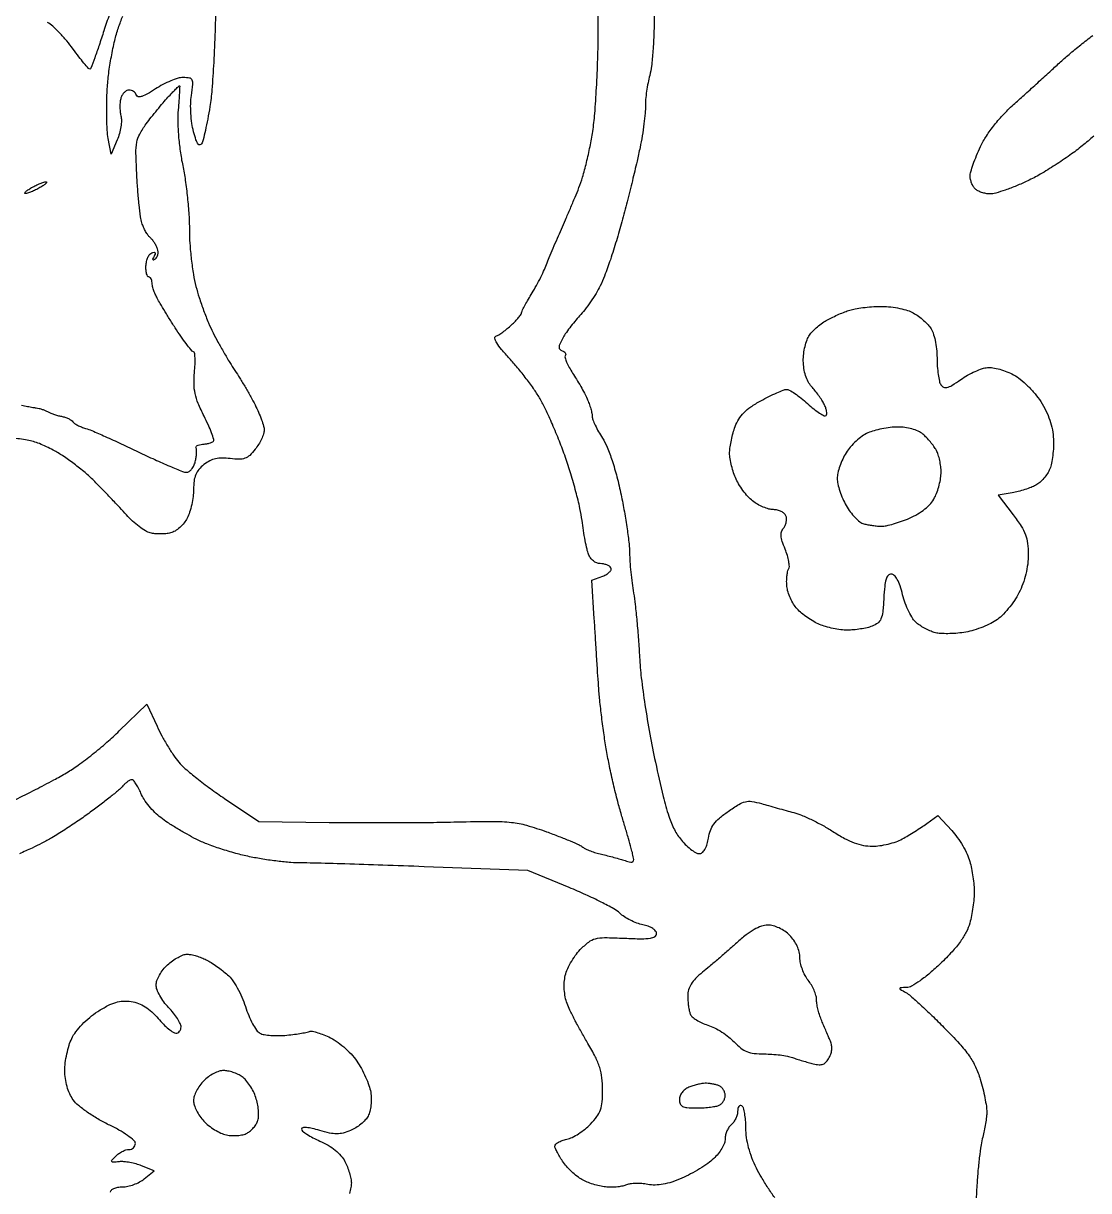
# Model space of a CAD drawing. Extents: x 0 to 102, y 0 to 135.
# Drawn here: x 58.12 to 79.82, y 46.62 to 70.39 of the extents above; entities that cross this region are included whole.
import ezdxf

# ---------------------------------------------------------------- set-up
doc = ezdxf.new("R2010")
doc.units = 0
doc.header["$MEASUREMENT"] = 0

msp = doc.modelspace()

# ---------------------------------------------------------------- linework, layer by layer
for points in [[(57.955317, 54.582375, 0.004169), (58.367282, 54.789163, 0.004209), (58.741165, 54.984746, 0.011418), (59.001752, 55.131612, 0.02273), (59.238707, 55.287369, 0.010803), (59.529757, 55.50797, 0.010684), (59.824652, 55.752121, 0.014901), (60.076942, 55.983739), (60.637784, 56.530302), (60.84597, 56.077401, 0.016229), (60.942624, 55.883936, 0.012123), (61.061104, 55.677019, 0.012286), (61.182368, 55.487346, 0.027163), (61.285995, 55.350386, 0.039152), (61.420397, 55.214606, 0.01033), (61.655916, 55.019602, 0.010421), (61.934018, 54.808158, 0.01053), (62.21974, 54.609239), (62.921646, 54.142207), (64.349073, 54.121954, 0.002642), (64.981907, 54.116319, 0.001775), (65.705111, 54.116268, 0.001787), (66.405301, 54.121207, 0.003535), (66.9609, 54.131041, -0.004823), (67.686574, 54.142016, -0.028779), (68.064449, 54.122324, -0.041877), (68.374417, 54.061646, -0.017514), (68.7798, 53.930877, -0.005877), (69.030342, 53.83691, -0.007558), (69.258275, 53.744363, -0.005957), (69.446509, 53.661942, -0.063309), (69.517652, 53.618218, 0.0599), (69.575728, 53.581979, 0.017818), (69.672115, 53.540934, 0.017598), (69.78459, 53.502187, 0.018157), (69.898352, 53.471893, -0.005352), (70.019302, 53.44298, -0.003864), (70.153569, 53.408255, -0.003902), (70.280701, 53.37326, -0.008457), (70.37771, 53.34396, 0.020524), (70.494392, 53.311767, 0.239693), (70.538889, 53.322768, 0.253463), (70.554704, 53.364596, 0.022679), (70.533853, 53.478948, 0.011211), (70.505316, 53.591591, 0.002164), (70.448239, 53.793982, 0.002302), (70.379534, 54.029528, 0.002122), (70.306807, 54.2709, -0.011275), (70.228489, 54.549169, -0.005822), (70.142483, 54.900377, -0.005784), (70.062393, 55.263734, -0.008723), (70.001828, 55.5822, -0.006989), (69.951568, 55.900705, -0.004767), (69.902961, 56.264023, -0.004805), (69.862785, 56.615373, -0.009653), (69.839105, 56.8935, -0.000431), (69.820791, 57.175862, -0.000201), (69.797515, 57.541883, -0.000199), (69.773402, 57.925943, -0.000279), (69.752182, 58.269162), (69.704183, 59.052624), (69.923882, 59.136154, 0.040064), (70.004238, 59.174318, 0.066298), (70.063657, 59.220044, 0.096464), (70.094223, 59.265678, 0.242441), (70.091198, 59.304442, 0.112298), (70.059212, 59.336954, 0.050079), (70.005351, 59.364302, 0.046102), (69.940013, 59.382922, 0.046403), (69.872513, 59.3892, -0.097733), (69.802139, 59.403088, -0.07162), (69.733403, 59.443611, -0.067289), (69.675041, 59.504925, -0.067235), (69.635036, 59.57955, -0.033692), (69.603629, 59.684619, -0.008331), (69.566743, 59.860746, -0.008486), (69.531216, 60.064276, -0.008409), (69.502498, 60.269512, 0.024476), (69.460017, 60.515292, 0.00935), (69.377854, 60.85281, 0.009233), (69.27482, 61.216654, 0.011192), (69.164344, 61.553626, 0.0093), (69.0409, 61.883795, 0.007942), (68.898856, 62.227134, 0.008023), (68.759703, 62.535249, 0.022464), (68.64924, 62.744777, 0.019813), (68.530387, 62.930322, 0.010099), (68.367365, 63.154133, 0.010018), (68.189744, 63.378439, 0.014792), (68.024314, 63.567293, -0.012471), (67.861042, 63.751947, -0.038346), (67.763839, 63.887407, -0.072767), (67.725392, 63.978219, -0.391773), (67.748523, 64.021421, 0.058373), (67.804543, 64.048416, 0.015189), (67.88743, 64.10464, 0.015231), (67.97861, 64.174949, 0.015022), (68.065773, 64.250992, 0.013408), (68.144838, 64.32831, 0.018274), (68.211562, 64.402387, 0.015282), (68.26191, 64.466448, 0.160238), (68.2722, 64.497732, -0.114786), (68.280368, 64.532843, -0.006983), (68.329641, 64.629578, -0.010122), (68.392839, 64.743811, -0.007298), (68.467745, 64.868731, 0.012681), (68.551051, 65.01111, 0.008384), (68.63979, 65.178581, 0.008439), (68.720612, 65.344362, 0.016176), (68.778833, 65.4804, -0.004622), (68.836215, 65.623532, -0.001978), (68.915415, 65.813777, -0.001957), (69.001426, 66.015883, -0.002578), (69.081544, 66.1995, 0.002394), (69.165655, 66.392078, 0.001419), (69.26421, 66.6225, 0.001419), (69.361235, 66.852953, 0.002443), (69.440555, 67.0455, 0.026121), (69.514055, 67.257555, 0.010361), (69.593532, 67.555479, 0.010221), (69.66623, 67.881287, 0.012635), (69.720017, 68.1876, 0.017284), (69.761815, 68.552692, 0.006025), (69.797442, 69.080659, 0.005976), (69.822728, 69.663232, 0.006935), (69.832468, 70.218, 0.00519), (69.827824, 70.911671, 0.016657)], [(62.039618, 70.863117, -0.005642), (62.026483, 70.22951, -0.005573), (61.999029, 69.593757, -0.005484), (61.962685, 69.037744, -0.021313), (61.921778, 68.6952, -0.006271), (61.877478, 68.443213, -0.007868), (61.829825, 68.210872, -0.006478), (61.7844, 68.017732, -0.059644), (61.753889, 67.937425, -0.26208), (61.718389, 67.914373, -0.26821), (61.680851, 67.933008, -0.06739), (61.638792, 68.01978, -0.013434), (61.589444, 68.18521, -0.03065), (61.554709, 68.355032, -0.019835), (61.534515, 68.554672, -0.019895), (61.530261, 68.75381, -0.032617), (61.544347, 68.921835, 0.010122), (61.57412, 69.152061, 0.133111), (61.560865, 69.236171, 0.249719), (61.509077, 69.276396, 0.042768), (61.38067, 69.2874, 0.072255), (61.272826, 69.271734, 0.024678), (61.123296, 69.219198, 0.023938), (60.961694, 69.144088, 0.02542), (60.811329, 69.055223, -0.014961), (60.649055, 68.954683, -0.051818), (60.53645, 68.904232, -0.109104), (60.463966, 68.896936, -0.290812), (60.425392, 68.928323, 0.089225), (60.403425, 68.96856, 0.069797), (60.367077, 69.002675, 0.069225), (60.322409, 69.02571, 0.084674), (60.276151, 69.0336, 0.124645), (60.228673, 69.021578, 0.069739), (60.180429, 68.986011, 0.062592), (60.138752, 68.933541, 0.059796), (60.110583, 68.871595, 0.049475), (60.094429, 68.795227, 0.026376), (60.088937, 68.698736, 0.025988), (60.09373, 68.598661, 0.036539), (60.109099, 68.510636, -0.068924), (60.119642, 68.413642, -0.029726), (60.108087, 68.283846, -0.028714), (60.079132, 68.145025, -0.033758), (60.035535, 68.017966), (59.912037, 67.724251), (59.85177, 68.045497, -0.032013), (59.831121, 68.214692, -0.009434), (59.82104, 68.47594, -0.00943), (59.820792, 68.77085, -0.010012), (59.831786, 69.059722, -0.017893), (59.860898, 69.369017, -0.012908), (59.914553, 69.711409, -0.013078), (59.98358, 70.039425, -0.023765), (60.059566, 70.3026, -0.014798), (60.147655, 70.537913, -0.011259)], [(59.877956, 70.572635, 0.015652), (59.762004, 70.24116, -0.004579), (59.664682, 69.941836, -0.007435), (59.575909, 69.689582, -0.002327), (59.495667, 69.475039, -0.304519), (59.4738, 69.459526, -0.225329), (59.448383, 69.470798, -0.004707), (59.356946, 69.579197, -0.010009), (59.251946, 69.711381, -0.006456), (59.1354, 69.868452, 0.018559), (59.005399, 70.035075, 0.017006), (58.859699, 70.196683, 0.017296), (58.719804, 70.331934, 0.052028), (58.612642, 70.410062, -0.039101)], [(70.972339, 70.5564, -0.00952), (70.966633, 70.191497, -0.009723), (70.947031, 69.829633, -0.009532), (70.917924, 69.516289, -0.039442), (70.881937, 69.3297, 0.018891), (70.846531, 69.179566, 0.013171), (70.817513, 69.007928, 0.013308), (70.798382, 68.841609, 0.026692), (70.793818, 68.709505, -0.028244), (70.788328, 68.563714, -0.008671), (70.763822, 68.344752, -0.008646), (70.727837, 68.100183, -0.00937), (70.68425, 67.863505, -0.007278), (70.622686, 67.582148, -0.002681), (70.527928, 67.186956, -0.002656), (70.419828, 66.756434, -0.00319), (70.313406, 66.352646, -0.00752), (70.202018, 65.96399, -0.007529), (70.079031, 65.579012, -0.007398), (69.961721, 65.246396, -0.029478), (69.874979, 65.048341, -0.019671), (69.787714, 64.892727, -0.012932), (69.675792, 64.720504, -0.013018), (69.55797, 64.558287, -0.024352), (69.453117, 64.434532, 0.014848), (69.353309, 64.32117, 0.011536), (69.251372, 64.192275, 0.011701), (69.161848, 64.067579, 0.027491), (69.102508, 63.969542, 0.018649), (69.049432, 63.860235, 0.098966), (69.035157, 63.795629, 0.20074), (69.051626, 63.753918, 0.119212), (69.097577, 63.725031, -0.068984), (69.135102, 63.706361, -0.103098), (69.160409, 63.680048, -0.129773), (69.169639, 63.650454, -0.150574), (69.162233, 63.622003, 0.214351), (69.156657, 63.579771, 0.026855), (69.188631, 63.490728, 0.027742), (69.240827, 63.383745, 0.019627), (69.310547, 63.269679, -0.010668), (69.390947, 63.143286, -0.007664), (69.475521, 62.998902, -0.007745), (69.55181, 62.858946, -0.016525), (69.605441, 62.748069, -0.01729), (69.645618, 62.648322, -0.016415), (69.679568, 62.544309, -0.016618), (69.703485, 62.450427, -0.054105), (69.7104, 62.386705, 0.091852), (69.722897, 62.319249, 0.018277), (69.77119, 62.205953, 0.018775), (69.838123, 62.076449, 0.016513), (69.917344, 61.946536, -0.048148), (70.013491, 61.763823, -0.017368), (70.115212, 61.488109, -0.01595), (70.212997, 61.156579, -0.012638), (70.298044, 60.792774, -0.007425), (70.364559, 60.446025, -0.007421), (70.420759, 60.097398, -0.007295), (70.460847, 59.791717, -0.02896), (70.4718, 59.602761, 0.016653), (70.477374, 59.435447, 0.007787), (70.495173, 59.21935, 0.007705), (70.520887, 58.993084, 0.010705), (70.551367, 58.791388, -0.014479), (70.5849, 58.557548, -0.005008), (70.620134, 58.218221, -0.00497), (70.651515, 57.843303, -0.005754), (70.673736, 57.4857, 0.017224), (70.709629, 57.064416, 0.007682), (70.784473, 56.512575, 0.007454), (70.883808, 55.916291, 0.0085), (70.997046, 55.348887, 0.004958), (71.15603, 54.650726, 0.021922), (71.271561, 54.245377, 0.037345), (71.385122, 53.973869, 0.05611), (71.526307, 53.759733, 0.027859), (71.631147, 53.647356, 0.035121), (71.740447, 53.556377, 0.037769), (71.839377, 53.495933, 0.166962), (71.905981, 53.486406, 0.155889), (71.961462, 53.516578, 0.065755), (72.012161, 53.585806, 0.053173), (72.053132, 53.684208, 0.036058), (72.0792, 53.802894, -0.053762), (72.118831, 53.957113, -0.069121), (72.188561, 54.085672, -0.056817), (72.302067, 54.207877, -0.024209), (72.478642, 54.345019, -0.016065), (72.695442, 54.487005, -0.079611), (72.829928, 54.5421, -0.097553), (72.961641, 54.546769, -0.030476), (73.155442, 54.503434, 0.001982), (73.302251, 54.461701, 0.001119), (73.480605, 54.412195, 0.001116), (73.660752, 54.363057, 0.001832), (73.8135, 54.322359, -0.034518), (73.975497, 54.267642, -0.013953), (74.188339, 54.171916, -0.013728), (74.412496, 54.055784, -0.016957), (74.614347, 53.934961, 0.018816), (74.849024, 53.79567, 0.035638), (75.049083, 53.704697, 0.042606), (75.23321, 53.653662, 0.046435), (75.418047, 53.636531, 0.035739), (75.568209, 53.647337, 0.023858), (75.737539, 53.680075, 0.024055), (75.899521, 53.727848, 0.042711), (76.026473, 53.784581, 0.008601), (76.145468, 53.853163, 0.005357), (76.28269, 53.937437, 0.005374), (76.416265, 54.023473, 0.0097), (76.523524, 54.097226), (76.753402, 54.261952), (77.032719, 53.957164, -0.030942), (77.146289, 53.816709, -0.021883), (77.256515, 53.646369, -0.02218), (77.347813, 53.473633, -0.04278), (77.402346, 53.327138, -0.019116), (77.436955, 53.181055, -0.012515), (77.466128, 53.010459, -0.012595), (77.486226, 52.842576, -0.023494), (77.492656, 52.7058, -0.023551), (77.486169, 52.568139, -0.01223), (77.4658, 52.397274, -0.012133), (77.436263, 52.222446, -0.01806), (77.401232, 52.0713, -0.054656), (77.329883, 51.889009, -0.036212), (77.211411, 51.697785, -0.02921), (77.039539, 51.487606, -0.015377), (76.803526, 51.24645, -0.015238), (76.589386, 51.052895, -0.022094), (76.388116, 50.896593, -0.022363), (76.216194, 50.786057, -0.128888), (76.112873, 50.757427, 0.004692), (75.989084, 50.754538, 0.361445), (75.975319, 50.742309, 0.304901), (75.983865, 50.724212, 0.003946), (76.0977, 50.657536, -0.048974), (76.195185, 50.587966, -0.00566), (76.395868, 50.408725, -0.00677), (76.629853, 50.189044, -0.005477), (76.87514, 49.947178, -0.011003), (77.189981, 49.615569, -0.031701), (77.387799, 49.367961, -0.042371), (77.518885, 49.14217, -0.038179), (77.61539, 48.889615, -0.011869), (77.665889, 48.703487, -0.011252), (77.708484, 48.511839, -0.011276), (77.738508, 48.340673, -0.038334), (77.746928, 48.227795, -0.02714), (77.741044, 48.123651, -0.012072), (77.722552, 47.987351, -0.011908), (77.695989, 47.843667, -0.015768), (77.664608, 47.7144, 0.030023), (77.630501, 47.554108, 0.007905), (77.59549, 47.294044, 0.007997), (77.565002, 46.996225, 0.008129), (77.544247, 46.6992, -0.000628), (77.529045, 46.421895, -0.000999)], [(79.925443, 68.090993, -0.001918), (79.6932, 67.899418, -0.017249), (79.44177, 67.707721, -0.011289), (79.139747, 67.5036, -0.01136), (78.836089, 67.317828, -0.021293), (78.581305, 67.183972, -0.012691), (78.351211, 67.082382, -0.014188), (78.124578, 66.996553, -0.013573), (77.928295, 66.934434, -0.069954), (77.815675, 66.9186, -0.043726), (77.73026, 66.926084, -0.036609), (77.642036, 66.948421, -0.03811), (77.563999, 66.981171, -0.078125), (77.51052, 67.02012, -0.06395), (77.471629, 67.070472, -0.039129), (77.438821, 67.13809, -0.038669), (77.416446, 67.211407, -0.054783), (77.409, 67.279159, -0.070796), (77.421457, 67.366695, -0.013338), (77.470779, 67.520997, -0.014018), (77.538799, 67.699488, -0.012438), (77.619312, 67.881241, -0.03422), (77.739313, 68.095629, -0.02305), (77.903435, 68.323206, -0.02183), (78.099792, 68.549566, -0.021109), (78.317262, 68.760606, 0.001259), (78.534735, 68.955501, 0.000811), (78.785913, 69.182483, 0.000815), (79.030918, 69.405339, 0.001534), (79.2279, 69.586211, -0.011234), (79.423539, 69.758976, -0.006721), (79.663326, 69.955867, -0.006727), (79.907428, 70.145544, -0.011606)], [(58.087431, 62.617289, 0.00434), (58.206444, 62.592186, 0.004337), (58.312946, 62.571645, 0.014287), (58.383646, 62.560723, -0.028319), (58.442928, 62.549854, -0.019858), (58.508219, 62.531244, -0.020104), (58.569513, 62.508342, -0.038968), (58.615978, 62.484406, 0.041145), (58.665447, 62.459195, 0.015786), (58.737809, 62.432163, 0.015506), (58.818572, 62.407627, 0.018421), (58.896214, 62.389686, -0.031143), (58.97038, 62.370549, -0.032213), (59.040734, 62.342514, -0.034035), (59.09803, 62.310342, -0.104885), (59.129182, 62.278984, 0.10291), (59.161626, 62.24607, 0.027204), (59.225576, 62.208334, 0.026418), (59.304678, 62.17245, 0.024424), (59.3892, 62.144044, -0.032047), (59.516367, 62.099139, -0.003792), (59.791119, 61.979361, -0.004521), (60.115753, 61.831367, -0.003693), (60.460436, 61.667341, 0.005307), (60.798898, 61.507614, 0.007463), (61.104385, 61.372877, 0.004691), (61.362728, 61.266356, 0.095716), (61.445314, 61.2504, 0.149599), (61.497192, 61.266277, 0.070834), (61.549577, 61.313671, 0.060625), (61.594553, 61.383403, 0.051505), (61.624517, 61.465791, 0.021994), (61.642346, 61.552882, 0.026012), (61.651232, 61.63646, 0.02625), (61.651332, 61.706548, 0.126293), (61.639549, 61.744329, -0.27626), (61.639187, 61.769334, -0.133006), (61.662776, 61.792753, -0.07402), (61.709877, 61.810996, -0.036659), (61.773423, 61.820501, 0.022573), (61.843037, 61.828918, 0.024995), (61.909242, 61.843406, 0.025455), (61.963941, 61.86131, 0.104927), (61.992986, 61.880186, 0.279755), (62.002061, 61.917298, 0.011954), (61.956592, 62.050204, 0.017491), (61.890676, 62.21124, 0.011226), (61.803568, 62.393448, -0.017986), (61.683875, 62.652766, -0.044988), (61.621003, 62.851396, -0.050322), (61.59849, 63.044481, -0.027834), (61.608026, 63.281925, 0.012788), (61.619403, 63.443685, 0.021468), (61.619637, 63.579874, 0.01723), (61.61167, 63.684957, 0.382314), (61.590629, 63.7038, -0.222715), (61.557407, 63.71937, -0.00762), (61.464762, 63.83417, -0.013004), (61.358521, 63.977533, -0.00856), (61.243498, 64.147614, -0.003479), (61.125023, 64.332226, -0.003398), (61.008188, 64.519913, -0.003349), (60.907831, 64.686084, -0.012741), (60.84855, 64.791785, -0.021314), (60.808071, 64.877096, -0.019746), (60.773864, 64.967722, -0.020178), (60.749889, 65.050759, -0.060256), (60.7428, 65.10937, 0.054554), (60.737892, 65.154217, 0.074222), (60.723341, 65.192164, 0.093814), (60.701832, 65.217626, 0.172247), (60.676556, 65.2266, -0.284089), (60.651707, 65.241958, -0.055474), (60.632704, 65.293574, -0.04399), (60.621269, 65.367227, -0.027466), (60.620293, 65.454596, -0.044366), (60.632275, 65.544546, -0.051402), (60.659754, 65.626422, -0.058841), (60.697577, 65.688941, -0.147922), (60.740613, 65.719371, -0.052043), (60.784887, 65.729167, -0.293903), (60.805575, 65.71897, -0.239252), (60.807412, 65.693309, -0.038863), (60.783805, 65.647504, 0.021177), (60.758265, 65.601977, 0.24384), (60.758453, 65.582107, 0.39342), (60.772956, 65.577085, 0.034333), (60.810634, 65.596938, 0.124233), (60.842751, 65.630059, 0.078138), (60.862192, 65.680651, 0.070187), (60.866431, 65.740457, 0.066241), (60.854183, 65.800359, 0.036389), (60.827549, 65.862197, 0.025275), (60.789078, 65.927857, 0.025586), (60.745478, 65.987444, 0.046967), (60.703359, 66.0303, -0.06508), (60.660285, 66.077416, -0.025521), (60.613456, 66.152177, -0.02474), (60.570427, 66.239222, -0.028227), (60.53829, 66.3264, -0.040384), (60.510851, 66.451434, -0.006769), (60.48102, 66.695214, -0.007375), (60.454, 66.983422, -0.006484), (60.434145, 67.284937, -0.007044), (60.416249, 67.74711, -0.050661), (60.433306, 67.969283, -0.081534), (60.492961, 68.13762, -0.03337), (60.624241, 68.342437, -0.007188), (60.727738, 68.478275, -0.004881), (60.849272, 68.630043, -0.004919), (60.96951, 68.774303, -0.009823), (61.067933, 68.88555, -0.004014), (61.15134, 68.974727, -0.006306), (61.224577, 69.049859, -0.002139), (61.288547, 69.113305, -0.196732), (61.300505, 69.1182, -0.427463), (61.30737, 69.11102, -0.001405), (61.300873, 68.975305, -0.005908), (61.291053, 68.818283, -0.003527), (61.275849, 68.63175, 0.026982), (61.267542, 68.3906, 0.015415), (61.282211, 68.099483, 0.014808), (61.316589, 67.790451, 0.016205), (61.368471, 67.493217, -0.015757), (61.420511, 67.196645, -0.009523), (61.46433, 66.842625, -0.009535), (61.494471, 66.489011, -0.016492), (61.5042, 66.194128, 0.016946), (61.513869, 65.908921, 0.011605), (61.543307, 65.586261, 0.011709), (61.586223, 65.276368, 0.023135), (61.637332, 65.033352, 0.015536), (61.704013, 64.805429, 0.009893), (61.794996, 64.54447, 0.009937), (61.894496, 64.291791, 0.018153), (61.987112, 64.09054, 0.008507), (62.086583, 63.901613, 0.005644), (62.206819, 63.688126, 0.005681), (62.328313, 63.483393, 0.011012), (62.430821, 63.3231, -0.0094), (62.531141, 63.167336, -0.00554), (62.645396, 62.977722, -0.005541), (62.755371, 62.785709, -0.009438), (62.84244, 62.622545, -0.015617), (62.913088, 62.47251, -0.016545), (62.972785, 62.321187, -0.016369), (63.015458, 62.187943, -0.069412), (63.027, 62.105204, -0.081667), (63.014579, 62.029665, -0.028674), (62.973338, 61.927383, -0.02757), (62.914236, 61.818092, -0.028922), (62.84432, 61.717778, -0.034783), (62.732853, 61.59473, -0.102476), (62.636662, 61.534293, -0.095232), (62.520223, 61.514685, -0.027577), (62.337724, 61.528984, 0.031387), (62.171904, 61.540707, 0.058688), (62.038351, 61.526035, 0.064222), (61.920003, 61.482173, 0.045863), (61.801304, 61.405275, 0.049067), (61.698174, 61.306354, 0.077374), (61.633815, 61.202255, 0.068761), (61.599598, 61.074648, 0.03118), (61.5888, 60.901658, -0.031809), (61.57944, 60.75468, -0.022251), (61.551071, 60.591073, -0.022533), (61.509641, 60.436107, -0.042763), (61.460361, 60.316824, -0.050785), (61.395722, 60.21789, -0.040896), (61.307975, 60.125931, -0.042351), (61.211718, 60.053898, -0.078128), (61.121961, 60.015754, -0.037318), (61.026695, 59.999273, -0.023351), (60.913608, 59.993613, -0.023396), (60.801049, 59.998509, -0.038932), (60.707513, 60.01438, -0.075747), (60.60981, 60.055356, -0.024735), (60.480268, 60.143558, -0.024005), (60.344034, 60.257201, -0.024902), (60.221063, 60.382064, 0.005489), (60.085902, 60.530402, 0.002646), (59.909649, 60.717629, 0.002623), (59.723804, 60.910923, 0.003758), (59.556877, 61.080162, 0.021622), (59.378288, 61.243731, 0.013563), (59.156434, 61.419916, 0.01361), (58.928162, 61.581788, 0.024094), (58.730405, 61.700713, 0.027547), (58.448611, 61.832746, 0.048598), (58.202292, 61.90517, 0.032919), (57.88823, 61.944006, 0.006749)], [(73.427695, 46.481323, -0.010694), (73.289431, 46.683399, -0.010652), (73.157924, 46.89439, -0.016863), (73.055348, 47.081114, -0.025467), (72.963449, 47.288184, -0.027655), (72.895907, 47.49797, -0.028926), (72.85444, 47.704291, -0.035141), (72.8406, 47.900971, 0.019886), (72.834419, 48.056309, 0.026791), (72.815749, 48.195753, 0.026013), (72.788942, 48.305921, 0.183654), (72.756, 48.3489, 0.186969), (72.723989, 48.354854, 0.186147), (72.696251, 48.337701, 0.111436), (72.677475, 48.296423, 0.051283), (72.6714, 48.237352, -0.065817), (72.662086, 48.166901, -0.04445), (72.634123, 48.090707, -0.044406), (72.593079, 48.020548, -0.06509), (72.5445, 47.9682, 0.072154), (72.495901, 47.914331, 0.044598), (72.454877, 47.839384, 0.04382), (72.426948, 47.756251, 0.059199), (72.4176, 47.677569, -0.093327), (72.40133, 47.591161, -0.037921), (72.349259, 47.482823, -0.035842), (72.273976, 47.371711, -0.038036), (72.18495, 47.274832, -0.034786), (72.066557, 47.178693, -0.015505), (71.898592, 47.068291, -0.015261), (71.712929, 46.961998, -0.019966), (71.536813, 46.877029, -0.021641), (71.332554, 46.79867, -0.035559), (71.153354, 46.752541, -0.04136), (70.991372, 46.736585, -0.050282), (70.8395, 46.749521, 0.027672), (70.720689, 46.765067, 0.02501), (70.596784, 46.768138, 0.025838), (70.485497, 46.759563, 0.069212), (70.408987, 46.738655, -0.052787), (70.334264, 46.715582, -0.021846), (70.229544, 46.699719, -0.021322), (70.114829, 46.692366, -0.025719), (70.006912, 46.69561, -0.030917), (69.893457, 46.71198, -0.018629), (69.761455, 46.744614, -0.018626), (69.632188, 46.787003, -0.030793), (69.527132, 46.833375, -0.042181), (69.427727, 46.895914, -0.022432), (69.315581, 46.988609, -0.022168), (69.208728, 47.094297, -0.031955), (69.12487, 47.197433, -0.015075), (69.057536, 47.298298, -0.018132), (69.000662, 47.39712, -0.017025), (68.959104, 47.482732, -0.104848), (68.949, 47.530388, -0.21285), (68.965367, 47.567093, -0.052567), (69.020061, 47.606711, -0.044536), (69.09828, 47.642851, -0.031913), (69.19091, 47.669489, 0.059678), (69.301039, 47.707878, 0.027598), (69.433593, 47.781991, 0.026861), (69.565987, 47.876251, 0.033612), (69.67736, 47.977866, 0.034051), (69.805312, 48.131044, 0.072625), (69.876772, 48.26736, 0.063469), (69.911609, 48.429949, 0.021079), (69.9219, 48.673949, 0.030023), (69.90711, 48.920029, 0.046665), (69.862134, 49.127661, 0.040414), (69.774082, 49.343487, 0.016725), (69.62237, 49.620144, -0.006423), (69.49948, 49.833685, -0.00582), (69.377927, 50.057404, -0.005836), (69.273792, 50.260194, -0.018528), (69.21084, 50.39904, -0.04056), (69.168791, 50.531425, -0.032264), (69.144605, 50.679447, -0.03209), (69.139578, 50.830335, -0.038667), (69.154887, 50.971333, -0.052335), (69.194665, 51.10462, -0.028219), (69.269446, 51.259027, -0.027784), (69.36433, 51.409367, -0.038892), (69.466171, 51.531191, -0.032651), (69.637746, 51.685195, -0.104369), (69.774949, 51.752868, -0.06611), (69.959964, 51.77484, -0.007955), (70.371554, 51.762597, 0.006885), (70.714452, 51.751663, 0.040346), (70.894236, 51.762922, 0.100254), (70.987836, 51.796351, 0.262792), (71.0217, 51.856332, 0.179462), (71.001993, 51.90947, 0.072109), (70.942661, 51.961145, 0.056256), (70.852856, 52.005659, 0.036527), (70.741223, 52.037127, -0.039312), (70.620026, 52.07202, -0.026263), (70.487625, 52.12979, -0.026475), (70.364412, 52.199826, -0.046127), (70.271774, 52.272021, 0.061543), (70.150466, 52.360702, 0.009881), (69.891019, 52.498609, 0.010796), (69.577116, 52.649163, 0.009288), (69.240951, 52.79409), (68.3991, 53.138629), (66.2841, 53.219068, 0.000869), (65.444998, 53.249521, 0.001117), (64.673269, 53.274459, 0.000853), (64.026238, 53.292816, 0.009694), (63.770419, 53.294676, -0.024333), (63.573003, 53.301893, -0.009301), (63.299419, 53.330392, -0.009185), (63.002982, 53.372399, -0.011139), (62.726867, 53.423047, -0.016311), (62.448009, 53.490198, -0.01193), (62.143074, 53.582121, -0.012079), (61.8581, 53.683184, -0.025958), (61.645048, 53.777527, -0.011188), (61.456733, 53.878249, -0.00817), (61.252017, 53.998156, -0.008262), (61.061647, 54.118231, -0.017995), (60.920656, 54.217873, -0.034711), (60.802133, 54.321954, -0.024529), (60.683708, 54.453821, -0.024873), (60.582521, 54.591742, -0.046895), (60.517671, 54.713471, 0.021033), (60.468085, 54.819389, 0.029703), (60.414595, 54.90877, 0.029704), (60.364144, 54.974034, 0.216631), (60.329023, 54.99, 0.118573), (60.293826, 54.981534, 0.036222), (60.246664, 54.952974, 0.033991), (60.196732, 54.912192, 0.031322), (60.151309, 54.863954, -0.044407), (60.081066, 54.793159, -0.005438), (59.912518, 54.65414, -0.006405), (59.707922, 54.493376, -0.005247), (59.4853, 54.326692, -0.009038), (59.239407, 54.15332, -0.006913), (58.964555, 53.972372, -0.006996), (58.702416, 53.810062, -0.016361), (58.5009, 53.697953, -0.00988), (58.2997, 53.599465, -0.004886), (58.040623, 53.481998, -0.004846)], [(59.897116, 46.59345, -0.20793), (59.914952, 46.634822, -0.086452), (59.966863, 46.668927, -0.06325), (60.04532, 46.691697, -0.039054), (60.141228, 46.6992, 0.0544), (60.249377, 46.711002, 0.033415), (60.372523, 46.746972, 0.033231), (60.491053, 46.79954, 0.04992), (60.585378, 46.861828), (60.7851, 47.024457), (60.5313, 47.128428, 0.029832), (60.419171, 47.16673, 0.022415), (60.292049, 47.195784, 0.022842), (60.169584, 47.212317, 0.047387), (60.073228, 47.211721, -0.009329), (59.948966, 47.20148, -0.278729), (59.922162, 47.215437, -0.332963), (59.924822, 47.243128, -0.011695), (60.003736, 47.325821, -0.043304), (60.065116, 47.3774, -0.036492), (60.137975, 47.421009, -0.038024), (60.210842, 47.450993, -0.078753), (60.271457, 47.4606, 0.091051), (60.32221, 47.469919, 0.095705), (60.365348, 47.496607, 0.09958), (60.394214, 47.536412, 0.107644), (60.4044, 47.583178, 0.220934), (60.37576, 47.64483, 0.022274), (60.244122, 47.746257, 0.024605), (60.067746, 47.857513, 0.017067), (59.858565, 47.96626, -0.021255), (59.636894, 48.083869, -0.020218), (59.422172, 48.221718, -0.020647), (59.242589, 48.358932, -0.064661), (59.139465, 48.470091, -0.047357), (59.067008, 48.595436, -0.036905), (59.01218, 48.743016, -0.035457), (58.977752, 48.90371, -0.035056), (58.9662, 49.068274, -0.03258), (58.976484, 49.225931, -0.020869), (59.007899, 49.406764, -0.020965), (59.053721, 49.58207, -0.036385), (59.108154, 49.722275, -0.052743), (59.191269, 49.858311, -0.028616), (59.31932, 50.00697, -0.027428), (59.473461, 50.149901, -0.030671), (59.636904, 50.269449, -0.019913), (59.84381, 50.390782, -0.050357), (60.004971, 50.457013, -0.062381), (60.154239, 50.481821, -0.047574), (60.3198, 50.472708, -0.052634), (60.466776, 50.434359, -0.049706), (60.605547, 50.365651, -0.045288), (60.738883, 50.264377, -0.031846), (60.8697, 50.128665, 0.019007), (60.974623, 50.014072, 0.024319), (61.08001, 49.917305, 0.023426), (61.173444, 49.846672, 0.151263), (61.22925, 49.829396, 0.119971), (61.269584, 49.839217, 0.10069), (61.303936, 49.866902, 0.091957), (61.327007, 49.908307, 0.081418), (61.335, 49.95707, 0.118124), (61.319188, 50.023064, 0.025709), (61.260446, 50.12525, 0.025435), (61.178354, 50.239275, 0.021972), (61.0812, 50.350317, -0.032949), (60.984073, 50.46637, -0.031965), (60.901954, 50.595318, -0.033635), (60.844827, 50.71796, -0.09243), (60.8274, 50.811424, -0.08984), (60.843746, 50.901662, -0.038936), (60.895487, 51.01265, -0.036899), (60.970492, 51.125199, -0.040406), (61.059186, 51.221876, -0.032831), (61.160428, 51.304088, -0.03158), (61.272841, 51.373513, -0.033179), (61.379681, 51.421711, -0.090373), (61.461036, 51.436279, -0.048769), (61.541551, 51.428158, -0.021939), (61.644813, 51.402684, -0.021473), (61.7524, 51.365993, -0.02735), (61.847848, 51.322646, -0.020941), (61.94651, 51.265781, -0.01086), (62.064983, 51.187064, -0.010779), (62.183386, 51.100784, -0.016105), (62.282663, 51.019928, -0.062037), (62.376504, 50.915316, -0.024475), (62.479142, 50.750996, -0.023771), (62.573935, 50.560556, -0.027402), (62.645307, 50.370673, 0.022882), (62.711817, 50.188748, 0.026296), (62.792049, 50.022158, 0.02678), (62.873924, 49.890092, 0.11827), (62.941833, 49.829703, 0.081672), (63.026337, 49.800908, 0.02267), (63.165815, 49.784076, 0.022249), (63.327752, 49.779172, 0.02166), (63.490951, 49.788571, 0.007102), (63.647421, 49.806652, 0.009459), (63.78897, 49.827781, 0.007102), (63.906145, 49.849259, 0.08976), (63.947754, 49.865615, -0.192973), (63.987858, 49.872595, -0.017557), (64.088268, 49.847591, -0.020731), (64.2097, 49.807265, -0.014719), (64.342357, 49.752501, -0.044435), (64.490818, 49.669504, -0.027767), (64.649006, 49.548224, -0.027362), (64.796533, 49.406787, -0.036453), (64.91309, 49.262323, -0.026478), (65.006887, 49.110385, -0.020152), (65.093716, 48.935056, -0.020529), (65.161889, 48.763616, -0.044166), (65.196913, 48.62596, -0.036996), (65.208028, 48.49841, -0.030212), (65.201528, 48.361537, -0.031203), (65.179839, 48.235368, -0.064782), (65.144525, 48.142118, -0.064486), (65.087569, 48.062369, -0.032825), (64.997802, 47.9777, -0.03196), (64.892232, 47.901266, -0.041207), (64.786097, 47.845958, -0.037496), (64.637071, 47.796064, -0.063242), (64.506437, 47.780074, -0.052938), (64.360581, 47.796227, -0.019067), (64.158258, 47.848796, 0.016306), (64.005735, 47.889325, 0.038074), (63.88904, 47.907082, 0.057566), (63.811881, 47.903985, 0.369476), (63.7884, 47.876547, 0.228948), (63.808317, 47.835331, 0.023376), (63.898824, 47.7702, 0.025475), (64.0203, 47.69966, 0.017551), (64.164311, 47.631853, -0.031913), (64.331687, 47.547092, -0.038452), (64.476209, 47.446205, -0.042059), (64.591657, 47.334176, -0.059849), (64.671911, 47.21606, -0.025175), (64.722326, 47.10523, -0.020882), (64.764916, 46.982815, -0.021384), (64.794486, 46.867155, -0.05193), (64.8036, 46.779637, -0.051339), (64.794401, 46.690281, -0.019161), (64.763953, 46.567715, -0.018748)]]:
    msp.add_lwpolyline(points, format="xyb")
for points in [[(58.5855, 67.166404, -0.467127), (58.595679, 67.154241, -0.159421), (58.583121, 67.130889, -0.044533), (58.534341, 67.092068, -0.015971), (58.4586, 67.0455, -0.015627), (58.371422, 66.999217, -0.01729), (58.284377, 66.960111, -0.01689), (58.208221, 66.931977, -0.080198), (58.1625, 66.924596, -0.467127), (58.152321, 66.936759, -0.159421), (58.164879, 66.960111, -0.044533), (58.213659, 66.998932, -0.015971), (58.2894, 67.0455, -0.015627), (58.376578, 67.091783, -0.01729), (58.463623, 67.130889, -0.01689), (58.539779, 67.159023, -0.080198)], [(75.573151, 64.627128, -0.027651), (75.746536, 64.620644, -0.022123), (75.931736, 64.595129, -0.022642), (76.101361, 64.556052, -0.051432), (76.223666, 64.507983, -0.032317), (76.326927, 64.445824, -0.02253), (76.435103, 64.363327, -0.02281), (76.532067, 64.274401, -0.043022), (76.600164, 64.193059, -0.070292), (76.652895, 64.08942, -0.029113), (76.69525, 63.937622, -0.02717), (76.72363, 63.761274, -0.025553), (76.733495, 63.579226, 0.016371), (76.739644, 63.407473, 0.018402), (76.757021, 63.243106, 0.017965), (76.781823, 63.105284, 0.087768), (76.811762, 63.032255, 0.141111), (76.867505, 62.982742, 0.17695), (76.935854, 62.976186, 0.075792), (77.036735, 63.019547, 0.012194), (77.216165, 63.137521, -0.024398), (77.357714, 63.225719, -0.021941), (77.512199, 63.303138, -0.022538), (77.656962, 63.360224, -0.062074), (77.764142, 63.382684, -0.062586), (77.870387, 63.378173, -0.026109), (78.010617, 63.346866, -0.025334), (78.159084, 63.297251, -0.029906), (78.293506, 63.235119, -0.048028), (78.429268, 63.144465, -0.023996), (78.582952, 63.006179, -0.023576), (78.729614, 62.84651, -0.032001), (78.845193, 62.6886, -0.027568), (78.951914, 62.499028, -0.032004), (79.031289, 62.3079, -0.03355), (79.082658, 62.116774, -0.037324), (79.105685, 61.9272, -0.023059), (79.105709, 61.764765, -0.018813), (79.091193, 61.591501, -0.019213), (79.065647, 61.432822, -0.046313), (79.031604, 61.318994, -0.048295), (78.982274, 61.224165, -0.033445), (78.909733, 61.127354, -0.033815), (78.826639, 61.042942, -0.057266), (78.7455, 60.98608, -0.031838), (78.650699, 60.942235, -0.015243), (78.524136, 60.897599, -0.015043), (78.3887, 60.858874, -0.020744), (78.264908, 60.832886), (77.978716, 60.7851), (78.286058, 60.382518, -0.019369), (78.446161, 60.155051, -0.052712), (78.535116, 59.979602, -0.059861), (78.579213, 59.802733, -0.0312), (78.5934, 59.575594, -0.032808), (78.580691, 59.382117, -0.026967), (78.542584, 59.178606, -0.026732), (78.482275, 58.978319, -0.030474), (78.40305, 58.794459, -0.033215), (78.309616, 58.636515, -0.024024), (78.186028, 58.473482, -0.024414), (78.052983, 58.329373, -0.047558), (77.931552, 58.230887, -0.03716), (77.796976, 58.155238, -0.020666), (77.623299, 58.082525, -0.020516), (77.440471, 58.023124, -0.031076), (77.276986, 57.988111, -0.018519), (77.119211, 57.970395, -0.016382), (76.953955, 57.963447, -0.016677), (76.804655, 57.967044, -0.047151), (76.701681, 57.982784, -0.037693), (76.611211, 58.012891, -0.020788), (76.505601, 58.062374, -0.020622), (76.402114, 58.121762, -0.030982), (76.317674, 58.182577, -0.077591), (76.240509, 58.268834, -0.027977), (76.15864, 58.412151, -0.02695), (76.085061, 58.581823, -0.028825), (76.032027, 58.7547, 0.0199), (75.979642, 58.936996, 0.044826), (75.922482, 59.068796, 0.064355), (75.862617, 59.151364, 0.206599), (75.8016, 59.1777, 0.219737), (75.740244, 59.149368, 0.101396), (75.696857, 59.070604, 0.050082), (75.667621, 58.927345, 0.012324), (75.649216, 58.687508, -0.011974), (75.627824, 58.406148, -0.073956), (75.592383, 58.265872, -0.131697), (75.526789, 58.180831, -0.072271), (75.411059, 58.116458, -0.034425), (75.3087, 58.085411, -0.016804), (75.174698, 58.059352, -0.016583), (75.032925, 58.041494, -0.023039), (74.905075, 58.0356, -0.031612), (74.773013, 58.043958, -0.018976), (74.617957, 58.069674, -0.018965), (74.465047, 58.107131, -0.031171), (74.339533, 58.151597, -0.031271), (74.221952, 58.210633, -0.02021), (74.093521, 58.292638, -0.020321), (73.974031, 58.383345, -0.035767), (73.884331, 58.468847, -0.046372), (73.812394, 58.564431, -0.030785), (73.747644, 58.685551, -0.030976), (73.698931, 58.812099, -0.051481), (73.675949, 58.923951, -0.024375), (73.670621, 59.028229, -0.025004), (73.675558, 59.131642, -0.025743), (73.688911, 59.220495, -0.088463), (73.710305, 59.274513, 0.150147), (73.725222, 59.331616, 0.032198), (73.714166, 59.434607, 0.030923), (73.685108, 59.556981, 0.02521), (73.639514, 59.683705, -0.019085), (73.579739, 59.843668, -0.061249), (73.557504, 59.955016, -0.093659), (73.567109, 60.040407, -0.098803), (73.607241, 60.114615, 0.069164), (73.641188, 60.169415, 0.054933), (73.662231, 60.23585, 0.056279), (73.667949, 60.303304, 0.084834), (73.65642, 60.361023, 0.119046), (73.622671, 60.409997, 0.065167), (73.56218, 60.451407, 0.059183), (73.485751, 60.479471, 0.058487), (73.404564, 60.489, -0.066575), (73.310795, 60.501541, -0.031619), (73.195269, 60.540998, -0.03065), (73.077823, 60.598257, -0.037922), (72.976779, 60.666016, -0.043361), (72.881526, 60.755322, -0.024207), (72.781193, 60.878752, -0.023989), (72.691139, 61.014373, -0.035619), (72.62697, 61.141648, -0.024164), (72.579666, 61.272265, -0.018946), (72.540742, 61.417851, -0.019319), (72.514869, 61.55631, -0.043789), (72.508636, 61.662582, -0.031954), (72.518513, 61.768674, -0.014276), (72.544357, 61.906573, -0.014064), (72.580088, 62.051362, -0.018525), (72.621202, 62.181, -0.052859), (72.694576, 62.332981, -0.057182), (72.796593, 62.461843, -0.047888), (72.940663, 62.581043, -0.023679), (73.143516, 62.7049, -0.008996), (73.310603, 62.792486, -0.011336), (73.468438, 62.867208, -0.009552), (73.602494, 62.923946, -0.084032), (73.665206, 62.93755, -0.141846), (73.724188, 62.923374, -0.018388), (73.835501, 62.854442, -0.020239), (73.964199, 62.760272, -0.015636), (74.096777, 62.647821, 0.015676), (74.225511, 62.538647, 0.025316), (74.342306, 62.45502, 0.022736), (74.438091, 62.3995, 0.327299), (74.474744, 62.405144, 0.192184), (74.488522, 62.437225, 0.04967), (74.484318, 62.494448, 0.043164), (74.46594, 62.56385, 0.032502), (74.434452, 62.636273, 0.023809), (74.387459, 62.717833, 0.012154), (74.321225, 62.81577, 0.012048), (74.247916, 62.913611, 0.017688), (74.178466, 62.995647, -0.062796), (74.109578, 63.093699, -0.043653), (74.056838, 63.218521, -0.040155), (74.02283, 63.362308, -0.03456), (74.009965, 63.51715, -0.03362), (74.017677, 63.6614, -0.028039), (74.04466, 63.812517, -0.028954), (74.085297, 63.948375, -0.065713), (74.13469, 64.043302, -0.0421), (74.201454, 64.12335, -0.022106), (74.2966, 64.211506, -0.021831), (74.402756, 64.293795, -0.031204), (74.504113, 64.356409, -0.012125), (74.611418, 64.410477, -0.008287), (74.735732, 64.466878, -0.008356), (74.857444, 64.517283, -0.016677), (74.9556, 64.552289, -0.035021), (75.064367, 64.578815, -0.012149), (75.224249, 64.602145, -0.012001), (75.40218, 64.619386, -0.013674)], [(75.9285, 62.171284, 0.027599), (75.779528, 62.161249, 0.018652), (75.61139, 62.134159, 0.018824), (75.450333, 62.095651, 0.035205), (75.324176, 62.050639, 0.052499), (75.209402, 61.985229, 0.029095), (75.084014, 61.883609, 0.028699), (74.967705, 61.764659, 0.040826), (74.880026, 61.645705, 0.031024), (74.811795, 61.518259, 0.024935), (74.754154, 61.373802, 0.025591), (74.714303, 61.234498, 0.056925), (74.7018, 61.125033, 0.055962), (74.714332, 61.013417, 0.022994), (74.754957, 60.866393, 0.022404), (74.813486, 60.711075, 0.026721), (74.882761, 60.57076, 0.032274), (74.965183, 60.444008, 0.032538), (75.063026, 60.329282, 0.034374), (75.161232, 60.241239, 0.100316), (75.242311, 60.200847, 0.019941), (75.323972, 60.182383, 0.011917), (75.422295, 60.166652, 0.011922), (75.521105, 60.155642, 0.020211), (75.604236, 60.151755, 0.056138), (75.699807, 60.16191, 0.01556), (75.846202, 60.199156, 0.015506), (76.010443, 60.251995, 0.015673), (76.170497, 60.314741, 0.03094), (76.341745, 60.401045, 0.038626), (76.488075, 60.502425, 0.042577), (76.604248, 60.614672, 0.060131), (76.685111, 60.73354, 0.034588), (76.73557, 60.850241, 0.022529), (76.778116, 60.990813, 0.022663), (76.807338, 61.132399, 0.039574), (76.8168, 61.25176, 0.031008), (76.809712, 61.36594, 0.02269), (76.7883, 61.491154, 0.023072), (76.757018, 61.608333, 0.04613), (76.719779, 61.696609, 0.032828), (76.669846, 61.776781, 0.01799), (76.598991, 61.868334, 0.017863), (76.520045, 61.956491, 0.027122), (76.444829, 62.026633, 0.066238), (76.349272, 62.087075, 0.039661), (76.222965, 62.133529, 0.036799), (76.078652, 62.16272, 0.034538)], [(73.287117, 52.029, 0.08349), (73.157484, 52.007202, 0.045581), (73.010117, 51.940632, 0.036077), (72.84302, 51.829353, 0.019152), (72.652378, 51.66945, -0.003547), (72.478559, 51.514166, -0.002621), (72.284123, 51.344729, -0.002648), (72.098715, 51.186565, -0.005939), (71.955906, 51.068918, 0.027671), (71.816709, 50.94371, 0.056141), (71.725288, 50.828496, 0.069197), (71.673813, 50.713359, 0.07068), (71.6562, 50.589387, 0.018104), (71.659853, 50.488543, 0.015489), (71.670823, 50.382805, 0.015765), (71.686815, 50.287285, 0.042274), (71.705981, 50.221111, 0.123987), (71.745821, 50.164487, 0.036044), (71.832134, 50.10037, 0.033825), (71.94331, 50.039747, 0.030476), (72.065531, 49.992248, -0.040155), (72.200723, 49.936678, -0.024237), (72.351245, 49.850748, -0.024192), (72.493421, 49.750196, -0.03859), (72.603181, 49.649756, 0.03589), (72.737282, 49.525708, 0.07361), (72.860672, 49.453781, 0.068171), (73.005768, 49.417552, 0.027145), (73.211024, 49.4064, -0.016579), (73.37086, 49.401099, -0.014613), (73.536905, 49.385188, -0.01484), (73.685795, 49.362009, -0.042306), (73.786843, 49.334188, 0.010023), (73.878305, 49.302533, 0.005354), (73.992514, 49.266899, 0.005328), (74.109936, 49.232997, 0.008279), (74.211965, 49.206525, 0.0391), (74.331496, 49.187341, 0.112338), (74.414167, 49.199224, 0.124871), (74.47839, 49.244585, 0.054051), (74.537852, 49.331613, 0.049488), (74.57557, 49.422723, 0.063836), (74.590531, 49.511963, 0.064728), (74.582426, 49.601108, 0.052855), (74.55177, 49.691925, -0.00466), (74.513324, 49.777591, -0.002225), (74.465416, 49.888401, -0.002205), (74.416392, 50.004607, -0.003137), (74.373934, 50.108331, -0.021578), (74.337506, 50.211603, -0.016946), (74.306746, 50.326277, -0.017254), (74.285417, 50.43502, -0.039814), (74.2788, 50.517987, 0.072178), (74.26697, 50.599509, 0.030731), (74.229097, 50.703372, 0.02961), (74.17436, 50.81105, 0.034267), (74.1096, 50.906115, -0.046646), (74.044802, 51.006481, -0.032146), (73.990103, 51.130364, -0.032492), (73.95263, 51.257529, -0.055458), (73.9404, 51.367454, 0.061928), (73.926143, 51.482124, 0.045451), (73.883578, 51.603133, 0.043661), (73.817386, 51.719728, 0.04548), (73.732745, 51.821345, 0.04568), (73.632888, 51.904452, 0.041709), (73.516614, 51.970939, 0.043471), (73.39693, 52.014516, 0.065666)], [(62.200631, 49.068, 0.081185), (62.110467, 49.053263, 0.037662), (62.000839, 49.007001, 0.036025), (61.890415, 48.939812, 0.041713), (61.796455, 48.860345, 0.041432), (61.716988, 48.766493, 0.035937), (61.649799, 48.656391, 0.037592), (61.603525, 48.547226, 0.081626), (61.5888, 48.457631, 0.080174), (61.603437, 48.366933, 0.035111), (61.649892, 48.253985, 0.033597), (61.717181, 48.138496, 0.038253), (61.796772, 48.038282, 0.040527), (61.894859, 47.948338, 0.028781), (62.017785, 47.863596, 0.029214), (62.145406, 47.795917, 0.053297), (62.25711, 47.758565, 0.04159), (62.366094, 47.743976, 0.033074), (62.484821, 47.745897, 0.034101), (62.595286, 47.762647, 0.068291), (62.677909, 47.793278, 0.05523), (62.746366, 47.840288, 0.038049), (62.812771, 47.90706, 0.038359), (62.867485, 47.982117, 0.061549), (62.900493, 48.054038, 0.072233), (62.914632, 48.139946, 0.027803), (62.910186, 48.26105, 0.026827), (62.890664, 48.393886, 0.029812), (62.857448, 48.519166, 0.036893), (62.806905, 48.641246, 0.029464), (62.735473, 48.764517, 0.03033), (62.655277, 48.871169, 0.063685), (62.578702, 48.940838, 0.042482), (62.494829, 48.989542, 0.02919), (62.392754, 49.030646, 0.02951), (62.28905, 49.05884, 0.051659)], [(72.008831, 48.808838, 0.035524), (71.941338, 48.801452, 0.015534), (71.853242, 48.782575, 0.015282), (71.760563, 48.756655, 0.019732), (71.67735, 48.726964, 0.066926), (71.602189, 48.684344, 0.06698), (71.540979, 48.623395, 0.070798), (71.500777, 48.551932, 0.093033), (71.487, 48.478526, 0.090231), (71.503033, 48.390404, 0.18517), (71.548928, 48.33872, 0.102001), (71.639966, 48.313017, 0.017968), (71.818481, 48.3066, 0.013799), (71.955203, 48.310374, 0.013682), (72.091898, 48.321684, 0.013659), (72.210775, 48.338101, 0.050508), (72.283781, 48.357951, 0.088861), (72.334939, 48.388872, 0.066549), (72.378291, 48.438603, 0.065608), (72.407595, 48.4988, 0.080678), (72.4176, 48.5604, 0.080678), (72.407595, 48.622, 0.065608), (72.378291, 48.682197, 0.066549), (72.334939, 48.731928, 0.088861), (72.283781, 48.762849, 0.031144), (72.2223, 48.782146, 0.019039), (72.147814, 48.79754, 0.019056), (72.072577, 48.807195, 0.031884)]]:
    msp.add_lwpolyline(points, format="xyb", close=True)

doc.saveas('drawing.dxf')
